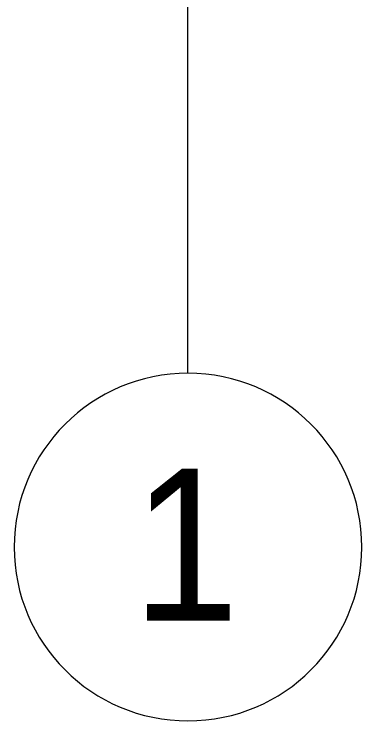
# Model space of a CAD drawing. Header units: millimetres. Extents: x 39815 to 261742, y -8553 to 29000.
# Drawn here: x 132842 to 136842, y -8553 to -420 of the extents above; entities that cross this region are included whole.
import ezdxf

# ---------------------------------------------------------------- set-up
doc = ezdxf.new("R2010")
doc.units = ezdxf.units.MM
doc.layers.add('Оси', color=7, linetype='Continuous', lineweight=9)
doc.layers.add('Оси-1', color=7, linetype='Continuous', lineweight=20)
doc.styles.add('Arial_1', font='arial.ttf', dxfattribs={"width": 0.9, "height": 1750})

# ---------------------------------------------------------------- blocks, each defined once
blk = doc.blocks.new('Ось сетки - D8-29747960-Общий план 2 этажа с размещением фрагментов 2_8-2_11')
at = {"layer": 'Оси-1'}
for start, end in [(360, 180), (180, 360)]:
    blk.add_arc((0, 0), 4, start, end, dxfattribs=at)

msp = doc.modelspace()

# ---------------------------------------------------------------- linework, layer by layer
at = {"layer": 'Оси'}
msp.add_line((134841.9, -4552.8), (134841.9, 5388.2), dxfattribs=at)

# ---------------------------------------------------------------- block references
at = {"layer": 'Оси-1', "xscale": 499.9999999999995, "yscale": 499.9999999999995, "zscale": 499.9999999999995}
msp.add_blockref('Ось сетки - D8-29747960-Общий план 2 этажа с размещением фрагментов 2_8-2_11', (134841.9, -6552.8), dxfattribs=at)

# ---------------------------------------------------------------- texts
at = {"layer": 'Оси', "insert": (134204.4, -5649.6), "char_height": 1750, "width": 1515.189, "attachment_point": 1, "style": 'Arial_1'}
msp.add_mtext('\\fArial|b0|i0|c204|p34|;\\W.9;1', dxfattribs=at)

doc.saveas('drawing.dxf')
